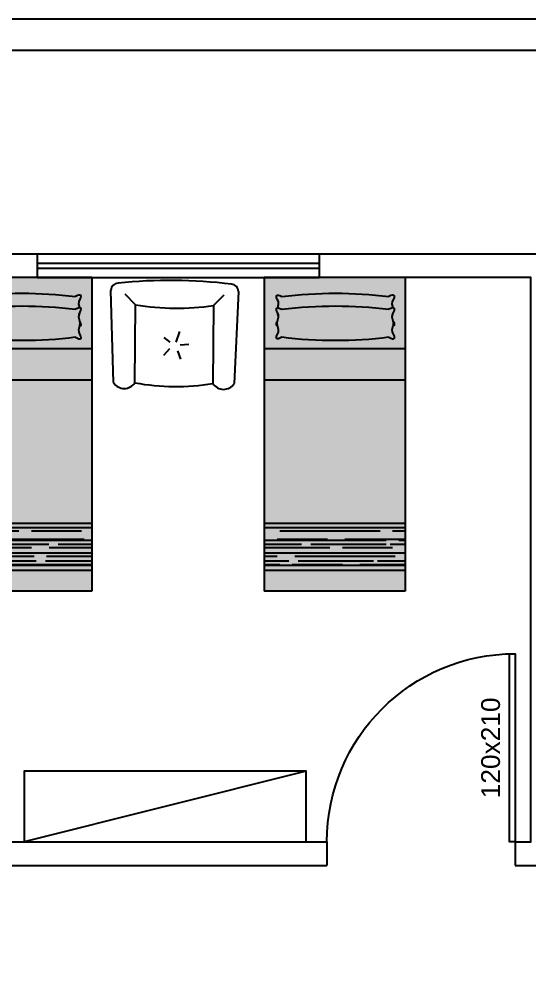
# Model space of a CAD drawing. Header units: centimetres. Extents: x 0 to 1084401, y -139216 to 99734.
# Drawn here: x 903522 to 903848, y 12089 to 12691 of the extents above; entities that cross this region are included whole.
import ezdxf
from ezdxf.enums import TextEntityAlignment as Align

# ---------------------------------------------------------------- set-up
doc = ezdxf.new("R2010")
doc.units = ezdxf.units.CM
doc.header["$LTSCALE"] = 4
for name, color, linetype in [('0.2', 2, 'Continuous'), ('0.4', 4, 'Continuous'), ('0.6', 6, 'Continuous'), ('02-CONT', 2, 'Continuous'), ('AIT-LAY-HTC', 254, 'Continuous'), ('AIT-LAY-MOB', 2, 'Continuous')]:
    doc.layers.add(name, color=color, linetype=linetype)
doc.styles.add('2mm 1-50', font='arial.ttf', dxfattribs={"height": 0.1})

# ---------------------------------------------------------------- blocks, each defined once
blk = doc.blocks.new('1_00e')
blk.add_lwpolyline([(-28.40539012428269, -52.25289090163764), (-25.40539012428269, -52.25289090163764), (-25.40539012428269, 47.74710909836236), (-28.40539012428269, 47.74710909836236)], close=True)
at = {"color": 1}
blk.add_arc((-28.40539012428326, -52.25289090163764), 100, 0, 90, dxfattribs=at)
blk = doc.blocks.new('CAMA-SOLTEIRO')
h = blk.add_hatch()
h.set_pattern_fill('AR-RROOF', color=256, scale=0.08, style=0)
h.set_pattern_definition([(0, (-259.2971654992087, -62.25848343646964), (0.176, 0.08), [1.2, -0.16, 0.4, -0.08]), (0, (-259.1907654992087, -62.21848343646964), (-0.08, 0.1064), [0.24, -0.0264, 0.48, -0.06]), (0, (-259.2571654992087, -62.19048343646964), (0.416, 0.0536), [0.64, -0.112, 0.32, -0.08])])
h.paths.add_polyline_path([(0.4499999999999886, -1.569999999997059), (-0.4500000000000455, -1.569999999997044), (-0.4500000000000455, -1.869999999999941), (0.4499999999999886, -1.869999999999969)])
at = {"layer": 'AIT-LAY-HTC'}
h = blk.add_hatch(color=254, dxfattribs=at)
h.paths.add_polyline_path([(0.4499999999999886, -0.6535763996212509), (-0.4499999999999886, -0.6535763996212509), (-0.4499999999999886, -1.569999999997044), (0.4499999999999886, -1.569999999997044)])
h.paths.add_polyline_path([(0.4499999999999886, -2.131628207280301e-14), (-0.4499999999999886, -7.105427357601002e-15), (-0.4500000000000455, -0.4535763996212623), (0.4499999999999886, -0.4535763996212623)])
h.paths.add_polyline_path([(0.3716982436171747, -0.373121244349754), (0.3723867664295994, -0.3861706267807321), (0.3655536251368972, -0.390699628518469), (0.3589239480322135, -0.390246726289142), (0.3496964401738865, -0.3873305654911334), (0.3375292817262334, -0.3814624037465322, -0.06240135273612517), (-0.3458491167673401, -0.3814624037465322), (-0.3580162752151068, -0.3873305654911476), (-0.3672437830732633, -0.3902467262891278), (-0.3738734601780038, -0.3906996285184547), (-0.3807066014707061, -0.3861706267807179), (-0.3800180786582814, -0.3731212443497398), (-0.3760551388454587, -0.3650755000255188), (-0.3677125645626802, -0.3491925823837292), (-0.367078841438115, -0.3321323483973302), (-0.3724699016728437, -0.3091402599489683), (-0.3738734601780038, -0.3092361431671051), (-0.3807066014707061, -0.3047071414293683), (-0.3800180786582814, -0.2916577589983902), (-0.3760551388454587, -0.2836120146741834), (-0.3731809529210182, -0.2781400276378534), (-0.3671426902825488, -0.2523877149917055), (-0.3671057082908646, -0.2513921359974702), (-0.3671426902825488, -0.2503965570033344), (-0.373180952921075, -0.2246442443571155), (-0.3760551388455156, -0.2191722573209276), (-0.3800180786582814, -0.2111265129965787), (-0.3807066014707061, -0.1980771305656006), (-0.3738734601780038, -0.1935481288278922), (-0.3724699016728437, -0.1936440120460148), (-0.367078841438115, -0.1706519235976387), (-0.3677125645626802, -0.1535916896112397), (-0.3760551388455156, -0.1377087719694785), (-0.3800180786582814, -0.1296630276452575), (-0.3807066014707061, -0.116613645214251), (-0.3738734601780038, -0.1120846434765284), (-0.3672437830733202, -0.1125375457058411), (-0.3580162752149931, -0.1154537065038497), (-0.3458491167673401, -0.1213218682484509, -0.06240135273612597), (0.3375292817262334, -0.1213218682484509), (0.3496964401739433, -0.1154537065038497), (0.3589239480322135, -0.1125375457058553), (0.3655536251368972, -0.1120846434765284), (0.3723867664295994, -0.1166136452142652), (0.3716982436171747, -0.1296630276452575), (0.3677353038042952, -0.1377087719695922), (0.3593927295215735, -0.1535916896112681), (0.3587590063970083, -0.1706519235976671), (0.364150066631737, -0.193644012046029), (0.3655536251368972, -0.193548128827878), (0.3723867664295994, -0.1980771305656006), (0.3716982436171747, -0.2111265129965929), (0.3677353038042384, -0.2191722573211123), (0.3648611178799115, -0.2246442443571297), (0.3588228552414421, -0.250396557003306), (0.358785873249758, -0.251392135997456), (0.3588228552414421, -0.2523877149917482), (0.3648611178799115, -0.2781400276378392), (0.3677353038042952, -0.2836120146742545), (0.3716982436171747, -0.2916577589984044), (0.3723867664295994, -0.3047071414293683), (0.3655536251368972, -0.3092361431670909), (0.364150066631737, -0.3091402599489825), (0.3587590063970083, -0.3321323483973586), (0.3593927295215735, -0.3491925823837292), (0.3677353038044657, -0.3650755000253483)], flags=16)
h.paths.add_polyline_path([(-0.4500000000000455, -1.869999999999926), (-0.4499999999999886, -1.99999999999995), (0.4499999999999886, -1.99999999999995), (0.4499999999999886, -1.869999999999969)])
h = blk.add_hatch(color=252, dxfattribs=at)
edge = h.paths.add_edge_path()
edge.add_line((0.3677353038042384, -0.1377087719696206), (0.3716982436171179, -0.1296630276452433))
edge.add_line((0.3716982436171747, -0.1296630276452433), (0.3723867664295994, -0.1166136452142652))
edge.add_line((0.3723867664295994, -0.1166136452142652), (0.3655536251368972, -0.1120846434765284))
edge.add_line((0.3655536251368972, -0.1120846434765284), (0.3589239480322135, -0.1125375457058411))
edge.add_line((0.3589239480322135, -0.1125375457058553), (0.3496964401739433, -0.1154537065038497))
edge.add_line((0.3496964401739433, -0.1154537065038355), (0.3375292817262334, -0.1213218682484509))
edge.add_ellipse((-0.004159917520553336, -2.848495806804841), major_axis=(1.943480023054445, 1.943480023054444), ratio=0.9999999999999957, start_angle=37.85859147788927, end_angle=52.14140852211052)
edge.add_line((-0.3458491167673401, -0.1213218682484651), (-0.35801627521505, -0.1154537065038497))
edge.add_line((-0.35801627521505, -0.1154537065038497), (-0.3672437830732633, -0.1125375457058553))
edge.add_line((-0.3672437830733202, -0.1125375457058553), (-0.3738734601780607, -0.1120846434765284))
edge.add_line((-0.3738734601780607, -0.1120846434765426), (-0.380706601470763, -0.116613645214251))
edge.add_line((-0.3807066014707061, -0.116613645214251), (-0.3800180786582814, -0.1296630276452433))
edge.add_line((-0.3800180786582814, -0.1296630276452433), (-0.3760551388454587, -0.1377087719697059))
edge.add_line((-0.3760551388454019, -0.1377087719697201), (-0.3677125645626802, -0.1535916896112681))
edge.add_line((-0.3677125645626802, -0.1535916896112681), (-0.367078841438115, -0.1706519235976671))
edge.add_line((-0.367078841438115, -0.1706519235976671), (-0.3724699016728437, -0.1936440120460148))
edge.add_line((-0.3724699016728437, -0.1936440120460148), (-0.3672437830733202, -0.1940010310572049))
edge.add_line((-0.3672437830733202, -0.1940010310572049), (-0.35801627521505, -0.1969171918551993))
edge.add_line((-0.35801627521505, -0.1969171918551993), (-0.3458491167673401, -0.2027853535998148))
edge.add_ellipse((-0.004159917520553336, -2.929959292156191), major_axis=(1.943480023054446, 1.943480023054447), ratio=0.9999999999999976, start_angle=37.85859147788932, end_angle=52.14140852211062, ccw=False)
edge.add_line((0.3375292817262334, -0.2027853535998148), (0.3496964401739433, -0.1969171918551851))
edge.add_line((0.3496964401739433, -0.1969171918551709), (0.3589239480322703, -0.1940010310572049))
edge.add_line((0.3589239480322135, -0.1940010310572049), (0.364150066631737, -0.193644012046029))
edge.add_line((0.364150066631737, -0.193644012046029), (0.3587590063970083, -0.1706519235976671))
edge.add_line((0.3587590063970083, -0.1706519235976671), (0.3593927295215735, -0.1535916896112681))
edge.add_line((0.3593927295215735, -0.1535916896112681), (0.3677353038042952, -0.1377087719696206))
edge = h.paths.add_edge_path()
edge.add_line((0.3585894172769599, -0.2513921359974987), (0.3588228552414421, -0.250396557003306))
edge.add_line((0.3588228552414421, -0.250396557003306), (0.3593927295215735, -0.2350551749626035))
edge.add_line((0.3593927295215735, -0.2350551749626035), (0.367735303804352, -0.2191722573207713))
edge.add_line((0.367735303804352, -0.2191722573207713), (0.3716982436171747, -0.2111265129966071))
edge.add_line((0.3716982436171747, -0.2111265129966071), (0.3723867664295994, -0.198077130565629))
edge.add_line((0.3723867664295994, -0.198077130565629), (0.3655536251368972, -0.1935481288278922))
edge.add_line((0.3655536251368972, -0.193548128827878), (0.3589239480322135, -0.1940010310571907))
edge.add_line((0.3589239480322135, -0.1940010310572049), (0.3496964401739433, -0.1969171918551993))
edge.add_line((0.3496964401739433, -0.1969171918551993), (0.3375292817262334, -0.2027853535998148))
edge.add_ellipse((-0.004159917520553336, -2.929959292156191), major_axis=(1.94348002305446, 1.94348002305446), ratio=0.9999999999999964, start_angle=37.85859147788919, end_angle=52.14140852211058)
edge.add_line((-0.3458491167673401, -0.2027853535998148), (-0.3580162752149931, -0.1969171918552135))
edge.add_line((-0.3580162752149931, -0.1969171918552135), (-0.3672437830733202, -0.1940010310571907))
edge.add_line((-0.3672437830733202, -0.1940010310571907), (-0.3738734601780038, -0.1935481288278638))
edge.add_line((-0.3738734601780038, -0.193548128827878), (-0.3807066014707061, -0.1980771305656006))
edge.add_line((-0.3807066014707061, -0.1980771305656006), (-0.3800180786582814, -0.2111265129965929))
edge.add_line((-0.3800180786582814, -0.2111265129965929), (-0.376055138845345, -0.2191722573210413))
edge.add_line((-0.376055138845345, -0.2191722573210413), (-0.3677125645626802, -0.2350551749625893))
edge.add_line((-0.3677125645626802, -0.2350551749626035), (-0.3671426902825488, -0.250396557003306))
edge.add_line((-0.3671426902825488, -0.2503965570032918), (-0.3669092523180666, -0.2513921359974702))
edge.add_line((-0.3669092523180666, -0.2513921359974702), (-0.3732120659238944, -0.278272720073609))
edge.add_line((-0.3732120659238944, -0.278272720073609), (-0.3759659441697067, -0.2921238786731593))
edge.add_line((-0.3759659441697067, -0.2921238786731593), (-0.3732120659238944, -0.3059750372728232))
edge.add_line((-0.3732120659238944, -0.3059750372728232), (-0.367078841438115, -0.3321323483973302))
edge.add_line((-0.367078841438115, -0.3321323483973302), (-0.3677125645626802, -0.3491925823837292))
edge.add_line((-0.3677125645626802, -0.3491925823837292), (-0.3760551388454587, -0.3650755000255756))
edge.add_line((-0.3760551388454587, -0.3650755000255756), (-0.3800180786582814, -0.3731212443497398))
edge.add_line((-0.3800180786582814, -0.3731212443497398), (-0.3807066014707061, -0.3861706267807179))
edge.add_line((-0.3807066014707061, -0.3861706267807179), (-0.3738734601780607, -0.3906996285184547))
edge.add_line((-0.3738734601780607, -0.390699628518469), (-0.3672437830733202, -0.390246726289142))
edge.add_line((-0.3672437830733202, -0.3902467262891278), (-0.35801627521505, -0.3873305654911192))
edge.add_line((-0.3580162752149931, -0.3873305654911192), (-0.3458491167673401, -0.381462403746518))
edge.add_ellipse((-0.004159917520553336, 2.345711534809816), major_axis=(1.943480023054408, 1.943480023054407), ratio=0.9999999999999963, start_angle=217.8585914778892, end_angle=232.1414085221106)
edge.add_line((0.3375292817262334, -0.3814624037465322), (0.3496964401739433, -0.3873305654911476))
edge.add_line((0.3496964401739433, -0.3873305654911476), (0.3589239480321567, -0.390246726289142))
edge.add_line((0.3589239480321567, -0.390246726289142), (0.3655536251368403, -0.3906996285184832))
edge.add_line((0.3655536251368972, -0.390699628518469), (0.3723867664295994, -0.3861706267807321))
edge.add_line((0.3723867664295994, -0.3861706267807321), (0.3716982436171747, -0.373121244349754))
edge.add_line((0.3716982436171747, -0.3731212443497398), (0.3677353038042384, -0.3650755000254762))
edge.add_line((0.3677353038042384, -0.3650755000254762), (0.3593927295215735, -0.3491925823837292))
edge.add_line((0.3593927295215735, -0.3491925823837292), (0.3587590063970083, -0.3321323483973302))
edge.add_line((0.3587590063970083, -0.3321323483973444), (0.3648922308827878, -0.3059750372727663))
edge.add_line((0.3648922308827878, -0.3059750372727521), (0.3676461091286001, -0.2921238786731735))
edge.add_line((0.3676461091286001, -0.2921238786731735), (0.3648922308827878, -0.2782727200736659))
edge.add_line((0.3648922308827878, -0.2782727200736659), (0.3585894172769599, -0.2513921359974987))
for points in [[(0.4499999999999886, -0.6535763996212509), (0.4499999999999886, -0.4535763996212623), (-0.4499999999999886, -0.4535763996212623), (-0.4499999999999886, -0.6535763996212509)], [(-0.4499999999999886, -1.569999999997044), (0.4499999999999886, -1.569999999997044), (0.4499999999999886, -1.869999999999955), (-0.4499999999999886, -1.869999999999955)]]:
    blk.add_hatch(color=252, dxfattribs=at).paths.add_polyline_path(points)
for p, q in [((-0.4500000000000455, 7.105427357601002e-15), (0.4499999999999886, -7.105427357601002e-15)), ((-0.4500000000000455, 7.105427357601002e-15), (-0.4499999999999886, -1.99999999999995)), ((0.4499999999999886, -7.105427357601002e-15), (0.4499999999999886, -1.99999999999995)), ((0.4499999999999886, -0.05000000000000426), (0.4499999999999886, -1.949999999999953)), ((0.4499999999999886, -0.4535763996212623), (-0.4499999999999886, -0.4535763996212623)), ((0.4499999999999886, -0.6535763996212509), (-0.4499999999999886, -0.6535763996212509)), ((-0.4499999999999886, -1.569999999997044), (0.4499999999999886, -1.569999999997044)), ((-0.4499999999999886, -1.869999999999941), (0.4499999999999886, -1.869999999999955)), ((-0.4499999999999886, -1.99999999999995), (0.4499999999999886, -1.99999999999995))]:
    blk.add_line(p, q)
for points in [[(-0.3724699016728437, -0.1936440120460148), (-0.367078841438115, -0.1706519235976529), (-0.3677125645626802, -0.1535916896112539), (-0.3760551388454587, -0.1377087719695353), (-0.3800180786582814, -0.1296630276452433), (-0.3807066014707061, -0.1166136452142652), (-0.3738734601780038, -0.1120846434765284), (-0.3672437830733202, -0.1125375457058553), (-0.35801627521505, -0.1154537065038497), (-0.3458491167673401, -0.1213218682484651)], [(0.364150066631737, -0.1936440120460148), (0.3587590063970083, -0.1706519235976671), (0.3593927295215735, -0.1535916896112539), (0.3677353038042952, -0.1377087719695496), (0.3716982436171747, -0.1296630276452575), (0.3723867664295994, -0.1166136452142652), (0.3655536251368972, -0.1120846434765284), (0.3589239480322135, -0.1125375457058553), (0.3496964401739433, -0.1154537065038497), (0.3375292817262334, -0.1213218682484651)], [(-0.3458491167673401, -0.3814624037465322), (-0.35801627521505, -0.3873305654911476), (-0.3672437830733202, -0.3902467262891278), (-0.3738734601780038, -0.3906996285184547), (-0.3807066014707061, -0.3861706267807179), (-0.3800180786582814, -0.3731212443497398), (-0.3760551388454587, -0.3650755000254478), (-0.3677125645626802, -0.3491925823837292), (-0.367078841438115, -0.3321323483973302), (-0.3732120659238944, -0.3059750372727663), (-0.3759659441697067, -0.2921238786731593), (-0.3732120659238944, -0.2782727200735664), (-0.367078841438115, -0.2521154089490025), (-0.3677125645626802, -0.2350551749626035), (-0.3760551388454587, -0.219172257320885), (-0.3800180786582814, -0.2111265129965929), (-0.3807066014707061, -0.1980771305656148), (-0.3738734601780038, -0.193548128827878), (-0.3672437830733202, -0.1940010310572049), (-0.35801627521505, -0.1969171918551993), (-0.3458491167673401, -0.2027853535998148)], [(-0.3671426902825488, -0.2523877149916771), (-0.367078841438115, -0.2506688630459806), (-0.373180952921075, -0.2246442443571155)], [(0.3375292817262334, -0.3814624037465322), (0.3496964401739433, -0.3873305654911476), (0.3589239480322135, -0.390246726289142), (0.3655536251368972, -0.390699628518469), (0.3723867664295994, -0.3861706267807321), (0.3716982436171747, -0.373121244349754), (0.3677353038042952, -0.365075500025462), (0.3593927295215735, -0.3491925823837434), (0.3587590063970083, -0.3321323483973444), (0.3648922308827878, -0.3059750372727805), (0.3676461091286001, -0.2921238786731735), (0.3648922308827878, -0.2782727200735806), (0.3587590063970083, -0.2521154089490167), (0.3593927295215735, -0.2350551749626035), (0.3677353038042952, -0.219172257320885), (0.3716982436171747, -0.2111265129966071), (0.3723867664295994, -0.1980771305656148), (0.3655536251368972, -0.193548128827878), (0.3589239480322135, -0.1940010310572049), (0.3496964401739433, -0.1969171918551993), (0.3375292817262334, -0.2027853535998148)], [(0.3588228552414421, -0.2523877149916913), (0.3587590063970083, -0.2506688630459948), (0.3648611178799115, -0.2246442443571155)], [(-0.3724699016728437, -0.3091402599489825), (-0.3738734601780038, -0.3092361431671051), (-0.3807066014707061, -0.3047071414293683), (-0.3800180786582814, -0.2916577589983902), (-0.3760551388454587, -0.2836120146740981), (-0.373180952921075, -0.2781400276378818)], [(0.364150066631737, -0.3091402599489825), (0.3655536251368972, -0.3092361431671051), (0.3723867664295994, -0.3047071414293825), (0.3716982436171747, -0.2916577589983902), (0.3677353038042952, -0.2836120146740981), (0.3648611178799115, -0.2781400276378818)]]:
    blk.add_lwpolyline(points)
for centre, radius, start, end in [((-0.004159917520553336, -2.848495806804841), 2.748495806804713, 82.85859147788834, 97.14140852211166), ((-0.004159917520553336, -2.929959292156191), 2.748495806804713, 82.85859147788834, 97.14140852211166), ((-0.004159917520553336, 2.345711534809816), 2.748495806804664, 262.8585914778884, 277.1414085221116)]:
    blk.add_arc(centre, radius, start, end)
blk = doc.blocks.new('Poltrona08')
for p, q in [((-49.37355434940944, -15.72616752609145), (-49.37355434940944, 39.27383247390898)), ((5.626445650590281, 39.27383247390898), (5.626445650590281, -15.72616752609145)), ((-20.37521952551106, 13.07900181849368), (-18.02898095166735, 20.58190801911918)), ((-29.2909328934294, 16.36152345113095), (-25.06770044392762, 13.07900181849368)), ((-25.06770044392762, 8.389687141740989), (-29.2909328934294, 3.700372464987946)), ((-19.43672258768149, 6.982894097625572), (-17.27983121032299, 1.207633293280477)), ((-17.55973248275292, 11.20327594779246), (-11.45950615759236, 11.67220877437826))]:
    blk.add_line(p, q)
for points in [[(-64.37355434940893, -15.72616752609145), (-66.8735543494095, 49.27383247390912)], [(-49.37355434940943, 39.27383247390898), (-56.87355434940936, 46.77383247390891)], [(5.626445650590281, 39.27383247390898), (13.12644565059021, 46.77383247390891)], [(23.12644565059071, 49.27383247390912), (20.62644565059085, -15.72616752609145)]]:
    blk.add_lwpolyline(points)
for centre, radius, start, end in [((-61.87355434940979, 49.27383247390912), 4.999999999999893, 89.99999999999795, 179.9999999999999), ((-21.87355434940922, -276.1504985630796), 332.8366544436498, 83.0975626029274, 96.90243739707266), ((18.12644565059099, 49.27383247390912), 4.999999999999893, 0, 90.00000000000203), ((-21.87355434940922, 208.7364681285423), 171.6794538755731, 260.782525588539, 279.2174744114608), ((-56.87355434940866, -11.05950085942512), 8.833333333333096, 211.8907918018441, 328.1092081981547), ((-21.87355434940887, 134.2738324739405), 152.5000000000315, 259.6111421845325, 280.3888578154674), ((13.12644565059056, -11.05950085942476), 8.833333333333284, 211.8907918018461, 328.1092081981539)]:
    blk.add_arc(centre, radius, start, end)

msp = doc.modelspace()

# ---------------------------------------------------------------- linework, layer by layer
at = {"layer": '0.2'}
for p, q in [((903714.0019350427, 12541.47670687522), (903534.0019350427, 12541.47670687522)), ((903714.0019350427, 12535.47670687522), (903534.0019350427, 12535.47670687522)), ((903534.0019350427, 12532.47670687522), (903714.0019350427, 12532.47670687522)), ((903534.0019350427, 12526.47670687522), (903714.0019350427, 12526.47670687522)), ((903705.815390323, 12211.47670687522), (903525.815390323, 12166.47670687522))]:
    msp.add_line(p, q, dxfattribs=at)
msp.add_lwpolyline([(903525.815390323, 12166.47670687522), (903705.815390323, 12166.47670687522), (903705.815390323, 12211.47670687522), (903525.815390323, 12211.47670687522)], close=True, dxfattribs=at)
at = {"layer": '0.4'}
for points in [[(900558.7788920754, 9701.980715536441), (900539.1768547148, 9701.927128932926), (900921.062621098, 12691.47670687522), (913921.5026210954, 12691.47670687522), (913083.5726628432, 10275.20962031729)], [(900561.9021201797, 9721.989328319456), (900938.6703317886, 12671.47670687521), (913893.3984030362, 12671.47670687522), (913069.3399238586, 10295.20962031728)]]:
    msp.add_lwpolyline(points, dxfattribs=at)
at = {"layer": '0.6'}
for p, q in [((903534.0019350427, 12541.47670687522), (903534.0019350427, 12526.47670687522)), ((903714.0019350427, 12541.47670687522), (903714.0019350427, 12526.47670687522)), ((903719.0019350427, 12166.47670687522), (903719.0019350427, 12151.47670687522)), ((903839.0019350427, 12166.47670687522), (903839.0019350427, 12151.47670687522))]:
    msp.add_line(p, q, dxfattribs=at)
for points in [[(903534.0019350427, 12541.47670687522), (903384.0019350427, 12541.47670687522)], [(903864.0019350427, 12541.47670687522), (903714.0019350427, 12541.47670687522)], [(903534.0019350427, 12526.47670687522), (903399.0019350427, 12526.47670687522)], [(903839.0019350427, 12166.47670687522), (903849.0019350427, 12166.47670687522), (903849.0019350427, 12526.47670687522), (903714.0019350427, 12526.47670687522)], [(903399.0019350427, 12176.47670687522), (903399.0019350427, 12166.47670687522), (903719.0019350427, 12166.47670687522)], [(903384.0019350427, 12151.47670687522), (903719.0019350427, 12151.47670687522)], [(903839.0019350427, 12151.47670687522), (903864.0019350427, 12151.47670687522)]]:
    msp.add_lwpolyline(points, dxfattribs=at)

# ---------------------------------------------------------------- block references
at = {"layer": '0.2', "xscale": 0.904434194830291, "yscale": 0.904434194830291, "zscale": 0.904434194830291, "rotation": 359.5138070605646}
msp.add_blockref('Poltrona08', (903641.2094590149, 12473.22218386613), dxfattribs=at)
at = {"layer": '02-CONT', "xscale": -1.2, "yscale": 1.2, "zscale": 1.2}
msp.add_blockref('1_00e', (903804.9154668936, 12229.18017595719), dxfattribs=at)
at = {"layer": 'AIT-LAY-MOB', "ltscale": 3, "xscale": -99.99999651281604, "yscale": 99.99999651281604, "zscale": 99.99999651281604, "rotation": 3.596378499004516e-05}
for p in [(903524.001930335, 12526.47673512111), (903724.001936612, 12526.47667862933)]:
    msp.add_blockref('CAMA-SOLTEIRO', p, dxfattribs=at)

# ---------------------------------------------------------------- texts
at = {"layer": '02-CONT', "style": '2mm 1-50'}
msp.add_text('120x210', height=12, rotation=90, dxfattribs=at).set_placement((903823.4019350426, 12226.42269471975), align=Align.MIDDLE_CENTER)

doc.saveas('drawing.dxf')
